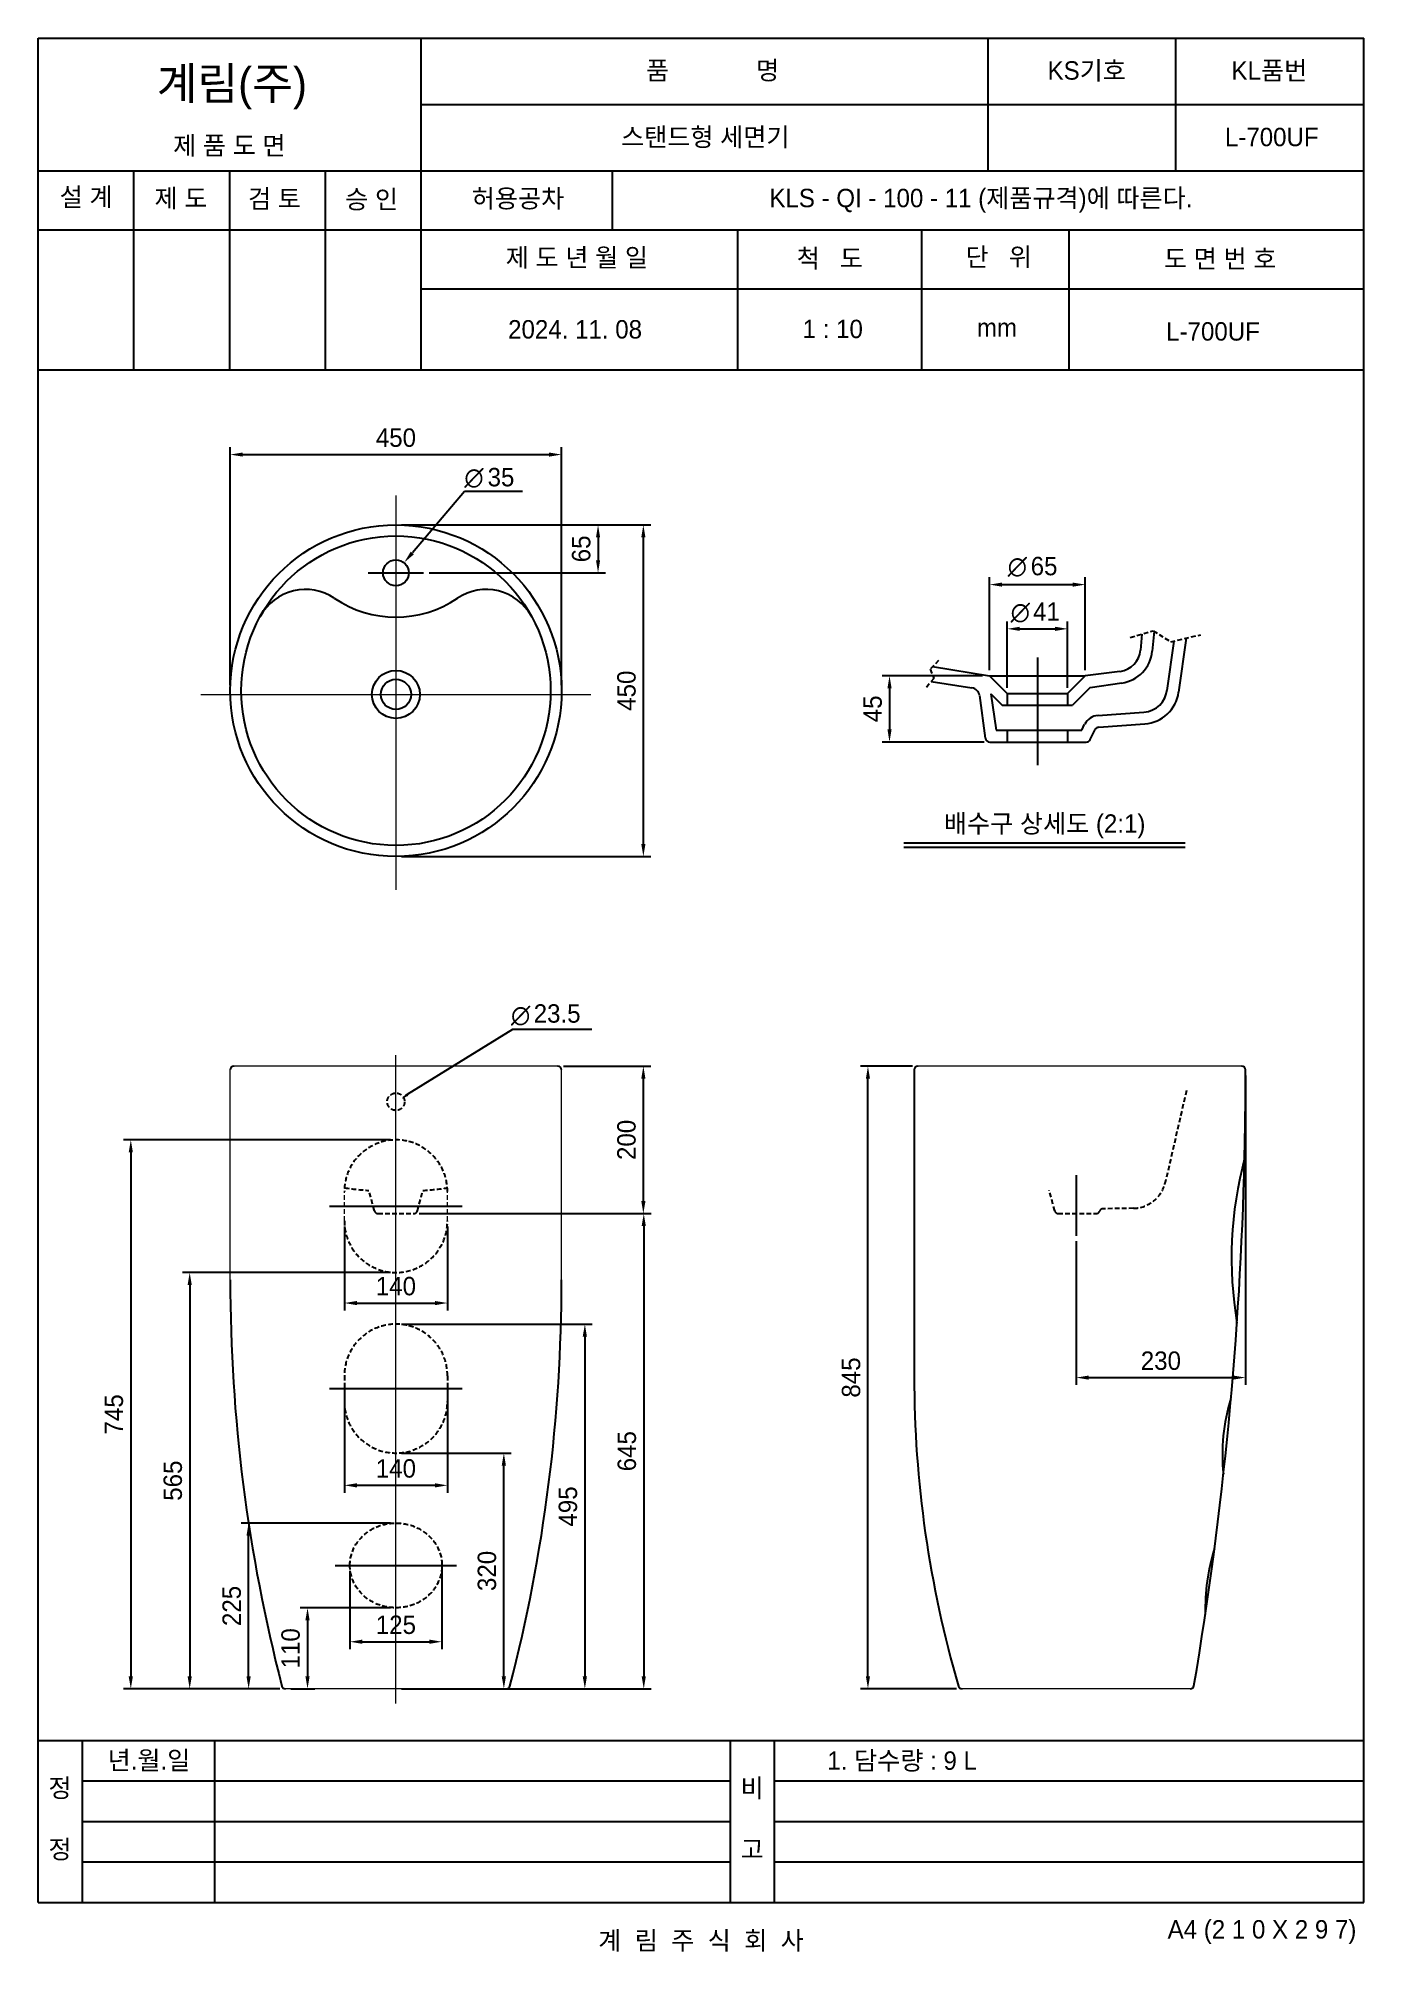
# Model space of a CAD drawing. Header units: millimetres. Extents: x 0 to 1800, y -67 to 2530.
import ezdxf
from ezdxf.enums import TextEntityAlignment as Align
from ezdxf.lldxf.tags import DXFTag

# ---------------------------------------------------------------- set-up
doc = ezdxf.new("R2010")
doc.units = ezdxf.units.MM
doc.linetypes.add('DASHED2', pattern=[9.525, 6.35, -3.175])
for name, color, linetype in [('TEXT', 7, 'Continuous'), ('내부선 및 부속', 4, 'Continuous'), ('도각라인', 255, 'Continuous'), ('외형선', 3, 'Continuous'), ('점선', 6, 'DASHED2'), ('중심선', 1, 'DASHED'), ('치수선', 7, 'Continuous')]:
    doc.layers.add(name, color=color, linetype=linetype)
doc.styles.add('____', font='')
doc.styles.add('맑은고딕_치수', font='malgun.ttf', dxfattribs={"height": 25})
doc.styles.add('타이틀', font='H2GTRM.TTF', dxfattribs={"height": 25})
doc.styles.get('____').set_extended_font_data('굴림')
tags = doc.linetypes.add('DASHDOT', pattern=[70, 31, -13, 13, -13]).pattern_tags.tags
tags[10:11] = [DXFTag(74, 4), DXFTag(75, 0), DXFTag(340, '0'), DXFTag(46, 0.0), DXFTag(50, 0.0), DXFTag(44, 0.0), DXFTag(45, 0.0)]
tags[8:9] = [DXFTag(74, 4), DXFTag(75, 0), DXFTag(340, '0'), DXFTag(46, 0.0), DXFTag(50, 0.0), DXFTag(44, 0.0), DXFTag(45, 0.0)]
tags[6:7] = [DXFTag(74, 4), DXFTag(75, 0), DXFTag(340, '0'), DXFTag(46, 0.0), DXFTag(50, 0.0), DXFTag(44, 0.0), DXFTag(45, 0.0)]
tags[4:5] = [DXFTag(74, 4), DXFTag(75, 0), DXFTag(340, '0'), DXFTag(46, 0.0), DXFTag(50, 0.0), DXFTag(44, 0.0), DXFTag(45, 0.0)]
tags = doc.linetypes.add('DASHED', pattern=[25.72, 12.86, -12.86]).pattern_tags.tags
tags[6:7] = [DXFTag(74, 4), DXFTag(75, 0), DXFTag(340, '0'), DXFTag(46, 0.0), DXFTag(50, 0.0), DXFTag(44, 0.0), DXFTag(45, 0.0)]
tags[4:5] = [DXFTag(74, 4), DXFTag(75, 0), DXFTag(340, '0'), DXFTag(46, 0.0), DXFTag(50, 0.0), DXFTag(44, 0.0), DXFTag(45, 0.0)]
doc.dimstyles.new('MSADIM', dxfattribs={"dimtxt": 33, "dimasz": 17, "dimexe": 10, "dimexo": 7.5, "dimgap": 10, "dimtad": 0, "dimtih": 1, "dimtoh": 1, "dimdec": 0, "dimzin": 1, "dimdsep": 46, "dimtxsty": '____', "dimcen": 11.25, "dimadec": 0, "dimazin": 0, "dimtfac": 1, "dimtdec": 0, "dimtix": 1, "dimtmove": 0, "dimatfit": 3, "dimfxl": 0, "dimtolj": 1, "dimtzin": 1, "dimarcsym": 0})

# ---------------------------------------------------------------- blocks, each defined once
blk = doc.blocks.new('*D1')
at = {"layer": '치수선', "color": 0, "lineweight": -2}
for p, q in [((1282.4, 1664.9), (1146, 1664.9)), ((1156, 1647.9), (1156, 1591.9)), ((1284.6, 1574.9), (1146, 1574.9))]:
    blk.add_line(p, q, dxfattribs=at)
at = {"layer": '치수선', "color": 0}
for points in [[(1153.2, 1647.9), (1158.8, 1647.9), (1156, 1664.9)], [(1153.2, 1591.9), (1158.8, 1591.9), (1156, 1574.9)]]:
    blk.add_solid(points, dxfattribs=at)
at = {"layer": '치수선', "color": 0, "insert": (1133.2, 1619.9), "char_height": 25, "attachment_point": 5, "rotation": 90, "style": '____'}
blk.add_mtext('\\A1;45', dxfattribs=at)
blk = doc.blocks.new('*D26')
at = {"layer": '치수선', "color": 0, "lineweight": -2}
for p, q in [((1639.5, 1122.4), (1639.5, 702.3)), ((1409.5, 897.4), (1409.5, 702.3)), ((1426.5, 712.3), (1622.5, 712.3))]:
    blk.add_line(p, q, dxfattribs=at)
at = {"layer": '치수선', "color": 0}
for points in [[(1426.5, 715.1), (1426.5, 709.5), (1409.5, 712.3)], [(1622.5, 715.1), (1622.5, 709.5), (1639.5, 712.3)]]:
    blk.add_solid(points, dxfattribs=at)
at = {"layer": '치수선', "color": 0, "insert": (1524.5, 735.1), "char_height": 25, "attachment_point": 5, "style": '____'}
blk.add_mtext('\\A1;230', dxfattribs=at)
blk = doc.blocks.new('*D27')
at = {"layer": '치수선', "color": 0, "lineweight": -2}
for p, q in [((260.7, 1652), (260.7, 1975)), ((710.7, 1652), (710.7, 1975)), ((277.7, 1965), (693.7, 1965))]:
    blk.add_line(p, q, dxfattribs=at)
at = {"layer": '치수선', "color": 0}
for points in [[(277.7, 1967.8), (277.7, 1962.2), (260.7, 1965)], [(693.7, 1967.8), (693.7, 1962.2), (710.7, 1965)]]:
    blk.add_solid(points, dxfattribs=at)
at = {"layer": '치수선', "color": 0, "insert": (485.7, 1987.8), "char_height": 25, "attachment_point": 5, "style": '____'}
blk.add_mtext('\\A1;450', dxfattribs=at)
blk = doc.blocks.new('*D28')
at = {"layer": '치수선', "color": 0, "lineweight": -2}
for p, q in [((493.2, 1869.5), (831.7, 1869.5)), ((821.7, 1436.5), (821.7, 1852.5)), ((493.2, 1419.5), (831.7, 1419.5))]:
    blk.add_line(p, q, dxfattribs=at)
at = {"layer": '치수선', "color": 0}
for points in [[(818.9, 1852.5), (824.6, 1852.5), (821.7, 1869.5)], [(818.9, 1436.5), (824.6, 1436.5), (821.7, 1419.5)]]:
    blk.add_solid(points, dxfattribs=at)
at = {"layer": '치수선', "color": 0, "insert": (798.9, 1644.5), "char_height": 25, "attachment_point": 5, "rotation": 90, "style": '____'}
blk.add_mtext('\\A1;450', dxfattribs=at)
blk = doc.blocks.new('*D29')
at = {"layer": '치수선', "color": 0, "lineweight": -2}
for p, q in [((493.2, 1869.5), (770.2, 1869.5)), ((760.2, 1852.5), (760.2, 1821.5)), ((530.7, 1804.5), (770.2, 1804.5))]:
    blk.add_line(p, q, dxfattribs=at)
at = {"layer": '치수선', "color": 0}
for points in [[(757.4, 1852.5), (763, 1852.5), (760.2, 1869.5)], [(757.4, 1821.5), (763, 1821.5), (760.2, 1804.5)]]:
    blk.add_solid(points, dxfattribs=at)
at = {"layer": '치수선', "color": 0, "insert": (737.4, 1837), "char_height": 25, "attachment_point": 5, "rotation": 90, "style": '____'}
blk.add_mtext('\\A1;65', dxfattribs=at)
blk = doc.blocks.new('*D23')
at = {"layer": '치수선', "color": 0, "lineweight": -2}
for p, q in [((713.2, 1134.9), (831.7, 1134.9)), ((821.7, 951.9), (821.7, 1117.9)), ((517.5, 934.9), (831.7, 934.9))]:
    blk.add_line(p, q, dxfattribs=at)
at = {"layer": '치수선', "color": 0}
for points in [[(818.9, 1117.9), (824.6, 1117.9), (821.7, 1134.9)], [(818.9, 951.9), (824.6, 951.9), (821.7, 934.9)]]:
    blk.add_solid(points, dxfattribs=at)
at = {"layer": '치수선', "color": 0, "insert": (798.9, 1034.9), "char_height": 25, "attachment_point": 5, "rotation": 90, "style": '____'}
blk.add_mtext('\\A1;200', dxfattribs=at)
blk = doc.blocks.new('*D24')
at = {"layer": '치수선', "color": 0, "lineweight": -2}
for p, q in [((517.5, 934.9), (832.3, 934.9)), ((822.3, 917.9), (822.3, 306.9)), ((643.2, 289.9), (832.3, 289.9))]:
    blk.add_line(p, q, dxfattribs=at)
at = {"layer": '치수선', "color": 0}
for points in [[(819.4, 917.9), (825.1, 917.9), (822.3, 934.9)], [(819.4, 306.9), (825.1, 306.9), (822.3, 289.9)]]:
    blk.add_solid(points, dxfattribs=at)
at = {"layer": '치수선', "color": 0, "insert": (799.4, 612.4), "char_height": 25, "attachment_point": 5, "rotation": 90, "style": '____'}
blk.add_mtext('\\A1;645', dxfattribs=at)
blk = doc.blocks.new('*D25')
at = {"layer": '치수선', "color": 0, "lineweight": -2}
for p, q in [((1187, 1134.9), (1116.7, 1134.9)), ((1126.7, 306.9), (1126.7, 1117.9)), ((1247, 289.9), (1116.7, 289.9))]:
    blk.add_line(p, q, dxfattribs=at)
at = {"layer": '치수선', "color": 0}
for points in [[(1123.9, 1117.9), (1129.5, 1117.9), (1126.7, 1134.9)], [(1123.9, 306.9), (1129.5, 306.9), (1126.7, 289.9)]]:
    blk.add_solid(points, dxfattribs=at)
at = {"layer": '치수선', "color": 0, "insert": (1103.9, 712.4), "char_height": 25, "attachment_point": 5, "rotation": 90, "style": '____'}
blk.add_mtext('\\A1;845', dxfattribs=at)
blk = doc.blocks.new('*D31')
at = {"layer": '치수선', "color": 0, "lineweight": -2}
for p, q in [((478.2, 399.9), (355.7, 399.9)), ((365.7, 382.9), (365.7, 306.9)), ((343.2, 289.9), (375.7, 289.9))]:
    blk.add_line(p, q, dxfattribs=at)
at = {"layer": '치수선', "color": 0}
for points in [[(362.8, 382.9), (368.5, 382.9), (365.7, 399.9)], [(362.8, 306.9), (368.5, 306.9), (365.7, 289.9)]]:
    blk.add_solid(points, dxfattribs=at)
at = {"layer": '치수선', "color": 0, "insert": (342.8, 344.9), "char_height": 25, "attachment_point": 5, "rotation": 90, "style": '____'}
blk.add_mtext('\\A1;110', dxfattribs=at)
blk = doc.blocks.new('*D18')
at = {"layer": '치수선', "color": 0, "lineweight": -2}
for p, q in [((478.2, 514.9), (275.7, 514.9)), ((285.7, 306.9), (285.7, 497.9)), ((328.2, 289.9), (275.7, 289.9))]:
    blk.add_line(p, q, dxfattribs=at)
at = {"layer": '치수선', "color": 0}
for points in [[(282.8, 497.9), (288.5, 497.9), (285.7, 514.9)], [(282.8, 306.9), (288.5, 306.9), (285.7, 289.9)]]:
    blk.add_solid(points, dxfattribs=at)
at = {"layer": '치수선', "color": 0, "insert": (262.8, 402.4), "char_height": 25, "attachment_point": 5, "rotation": 90, "style": '____'}
blk.add_mtext('\\A1;225', dxfattribs=at)
blk = doc.blocks.new('*D19')
at = {"layer": '치수선', "color": 0, "lineweight": -2}
for p, q in [((493.2, 609.9), (642.3, 609.9)), ((632.3, 306.9), (632.3, 592.9)), ((493.2, 289.9), (642.3, 289.9))]:
    blk.add_line(p, q, dxfattribs=at)
at = {"layer": '치수선', "color": 0}
for points in [[(629.4, 592.9), (635.1, 592.9), (632.3, 609.9)], [(629.4, 306.9), (635.1, 306.9), (632.3, 289.9)]]:
    blk.add_solid(points, dxfattribs=at)
at = {"layer": '치수선', "color": 0, "insert": (609.4, 449.9), "char_height": 25, "attachment_point": 5, "rotation": 90, "style": '____'}
blk.add_mtext('\\A1;320', dxfattribs=at)
blk = doc.blocks.new('*D20')
at = {"layer": '치수선', "color": 0, "lineweight": -2}
for p, q in [((493.2, 784.9), (752.3, 784.9)), ((742.3, 767.9), (742.3, 306.9)), ((493.2, 289.9), (752.3, 289.9))]:
    blk.add_line(p, q, dxfattribs=at)
at = {"layer": '치수선', "color": 0}
for points in [[(739.4, 767.9), (745.1, 767.9), (742.3, 784.9)], [(739.4, 306.9), (745.1, 306.9), (742.3, 289.9)]]:
    blk.add_solid(points, dxfattribs=at)
at = {"layer": '치수선', "color": 0, "insert": (719.4, 537.4), "char_height": 25, "attachment_point": 5, "rotation": 90, "style": '____'}
blk.add_mtext('\\A1;495', dxfattribs=at)
blk = doc.blocks.new('*D21')
at = {"layer": '치수선', "color": 0, "lineweight": -2}
for p, q in [((478.2, 854.9), (195.7, 854.9)), ((205.7, 837.9), (205.7, 306.9)), ((328.2, 289.9), (195.7, 289.9))]:
    blk.add_line(p, q, dxfattribs=at)
at = {"layer": '치수선', "color": 0}
for points in [[(202.8, 837.9), (208.5, 837.9), (205.7, 854.9)], [(202.8, 306.9), (208.5, 306.9), (205.7, 289.9)]]:
    blk.add_solid(points, dxfattribs=at)
at = {"layer": '치수선', "color": 0, "insert": (182.8, 572.4), "char_height": 25, "attachment_point": 5, "rotation": 90, "style": '____'}
blk.add_mtext('\\A1;565', dxfattribs=at)
blk = doc.blocks.new('*D22')
at = {"layer": '치수선', "color": 0, "lineweight": -2}
for p, q in [((478.2, 1034.9), (115.7, 1034.9)), ((125.7, 1017.9), (125.7, 306.9)), ((328.2, 289.9), (115.7, 289.9))]:
    blk.add_line(p, q, dxfattribs=at)
at = {"layer": '치수선', "color": 0}
for points in [[(122.8, 1017.9), (128.5, 1017.9), (125.7, 1034.9)], [(122.8, 306.9), (128.5, 306.9), (125.7, 289.9)]]:
    blk.add_solid(points, dxfattribs=at)
at = {"layer": '치수선', "color": 0, "insert": (102.8, 662.4), "char_height": 25, "attachment_point": 5, "rotation": 90, "style": '____'}
blk.add_mtext('\\A1;745', dxfattribs=at)
blk = doc.blocks.new('*D30')
at = {"layer": '치수선', "color": 0, "lineweight": -2}
for p, q in [((415.7, 689.9), (415.7, 556.1)), ((555.7, 689.9), (555.7, 556.1)), ((432.7, 566.1), (538.7, 566.1))]:
    blk.add_line(p, q, dxfattribs=at)
at = {"layer": '치수선', "color": 0}
for points in [[(432.7, 568.9), (432.7, 563.2), (415.7, 566.1)], [(538.7, 568.9), (538.7, 563.2), (555.7, 566.1)]]:
    blk.add_solid(points, dxfattribs=at)
at = {"layer": '치수선', "color": 0, "insert": (485.7, 588.9), "char_height": 25, "attachment_point": 5, "style": '____'}
blk.add_mtext('\\A1;140', dxfattribs=at)
blk = doc.blocks.new('*D32')
at = {"layer": '치수선', "color": 0, "lineweight": -2}
for p, q in [((423.2, 449.9), (423.2, 343.8)), ((548.2, 449.9), (548.2, 343.8)), ((440.2, 353.8), (531.2, 353.8))]:
    blk.add_line(p, q, dxfattribs=at)
at = {"layer": '치수선', "color": 0}
for points in [[(440.2, 356.7), (440.2, 351), (423.2, 353.8)], [(531.2, 356.7), (531.2, 351), (548.2, 353.8)]]:
    blk.add_solid(points, dxfattribs=at)
at = {"layer": '치수선', "color": 0, "insert": (485.7, 376.7), "char_height": 25, "attachment_point": 5, "style": '____'}
blk.add_mtext('\\A1;125', dxfattribs=at)
blk = doc.blocks.new('*D33')
at = {"layer": '치수선', "color": 0, "lineweight": -2}
for p, q in [((415.7, 917.4), (415.7, 803.5)), ((555.7, 917.4), (555.7, 803.5)), ((432.7, 813.5), (538.7, 813.5))]:
    blk.add_line(p, q, dxfattribs=at)
at = {"layer": '치수선', "color": 0}
for points in [[(432.7, 816.3), (432.7, 810.6), (415.7, 813.5)], [(538.7, 816.3), (538.7, 810.6), (555.7, 813.5)]]:
    blk.add_solid(points, dxfattribs=at)
at = {"layer": '치수선', "color": 0, "insert": (485.7, 836.3), "char_height": 25, "attachment_point": 5, "style": '____'}
blk.add_mtext('\\A1;140', dxfattribs=at)

msp = doc.modelspace()

# ---------------------------------------------------------------- linework, layer by layer
at = {"layer": '내부선 및 부속'}
for centre, radius in [((485.7, 1644.5), 210), ((485.7, 1639.5), 32.5), ((485.7, 1639.5), 20.5)]:
    msp.add_circle(centre, radius, dxfattribs=at)
at = {"layer": '내부선 및 부속', "linetype": 'Continuous'}
msp.add_circle((485.7, 1804.5), 17.5, dxfattribs=at)
at = {"layer": '내부선 및 부속'}
for centre, radius, start, end in [((363, 1711.9), 70, 56.0987, 151.2213), ((485.7, 1894.5), 150, 236.0987, 303.9013), ((608.4, 1711.9), 70, 28.7787, 123.9013), ((2153, 874.2), 532.5, 165.2326, 189.4918), ((1858, 608.3), 250, 162.4202, 186.2008), ((1859.7, 398), 275, 162.5869, 181.4856)]:
    msp.add_arc(centre, radius, start, end, dxfattribs=at)
at = {"layer": '도각라인', "color": 7}
for p, q in [((0, 0), (0, 2530)), ((0, 2530), (1800, 2530)), ((520, 2080), (520, 2530)), ((1290, 2350), (1290, 2530)), ((1545, 2350), (1545, 2530)), ((1800, 0), (1800, 2530)), ((520, 2440), (1800, 2440)), ((0, 2350), (1800, 2350)), ((130, 2080), (130, 2350)), ((260, 2080), (260, 2350)), ((390, 2080), (390, 2350)), ((780, 2270), (780, 2350)), ((0, 2270), (1800, 2270)), ((950, 2080), (950, 2270)), ((1200, 2080), (1200, 2270)), ((1400, 2080), (1400, 2270)), ((520, 2190), (1800, 2190)), ((0, 2080), (1800, 2080)), ((0, 220), (1800, 220)), ((60, 0), (60, 220)), ((240, 0), (240, 220)), ((940, 0), (940, 220)), ((1000, 0), (1000, 220)), ((60, 165), (940, 165)), ((1000, 165), (1800, 165)), ((60, 110), (940, 110)), ((1000, 110), (1800, 110)), ((60, 55), (940, 55)), ((1000, 55), (1800, 55)), ((0, 0), (1800, 0))]:
    msp.add_line(p, q, dxfattribs=at)
at = {"layer": '외형선', "linetype": 'Continuous'}
for p, q in [((1498.8, 1721.4), (1496.8, 1699.6)), ((1515.2, 1725.2), (1512.7, 1698.2)), ((1559, 1715.9), (1548.6, 1642.4)), ((1542.3, 1711.9), (1532.7, 1644.7)), ((1214.4, 1677.2), (1291.9, 1664.9)), ((1291.9, 1664.9), (1315.9, 1640.9)), ((1291.9, 1664.9), (1421.9, 1664.9)), ((1421.9, 1664.9), (1397.9, 1640.9)), ((1468.9, 1670.8), (1421.9, 1664.9)), ((1212.7, 1657.2), (1268, 1648.4)), ((1278, 1638.2), (1286.1, 1580)), ((1293.8, 1640.3), (1309.2, 1624.9)), ((1293.8, 1640.3), (1300.8, 1590.9)), ((1315.9, 1640.9), (1315.9, 1624.9)), ((1315.9, 1640.9), (1397.9, 1640.9)), ((1397.9, 1640.9), (1397.9, 1624.9)), ((1428.6, 1648.9), (1404.5, 1624.9)), ((1428.6, 1648.9), (1471.6, 1655)), ((1309.2, 1624.9), (1404.5, 1624.9)), ((1439.1, 1611.1), (1501.5, 1615.5)), ((1300.8, 1590.9), (1417, 1590.9)), ((1315.9, 1590.9), (1315.9, 1574.9)), ((1397.9, 1590.9), (1397.9, 1574.9)), ((1417, 1590.9), (1421, 1599)), ((1428.5, 1578.2), (1435.3, 1591.8)), ((1440.3, 1595.1), (1502.6, 1599.6)), ((1292.1, 1574.9), (1423.2, 1574.9)), ((1175.4, 1438.1), (1557.5, 1438.1)), ((1175.4, 1432.1), (1557.5, 1432.1))]:
    msp.add_line(p, q, dxfattribs=at)
at = {"layer": '외형선', "lineweight": 18}
for p, q in [((260.7, 844.9), (260.7, 1129.9)), ((710.7, 844.9), (710.7, 1129.9))]:
    msp.add_line(p, q, dxfattribs=at)
at = {"layer": '외형선', "linetype": 'Continuous', "lineweight": 18}
for p, q in [((705.7, 1134.9), (265.7, 1134.9)), ((1634.5, 1134.9), (1194.5, 1134.9)), ((635.7, 289.9), (335.7, 289.9)), ((1564.5, 289.9), (1254.5, 289.9))]:
    msp.add_line(p, q, dxfattribs=at)
at = {"layer": '외형선'}
msp.add_line((1189.5, 1129.9), (1189.5, 714.2), dxfattribs=at)
msp.add_circle((485.7, 1644.5), 225, dxfattribs=at)
at = {"layer": '외형선', "linetype": 'Continuous'}
for centre, radius, start, end in [((1464.9, 1702.5), 32, 278.0283, 354.7811), ((1464.9, 1702.5), 48, 278.0283, 354.7811), ((1266.1, 1636.6), 12, 7.9956, 80.9724), ((1499.1, 1649.4), 34, 274.0856, 354.7548), ((1499.1, 1649.4), 50, 274.0856, 351.942), ((1440.7, 1589.1), 22, 94.0856, 153.4349), ((1440.7, 1589.1), 6, 94.0856, 153.4349), ((1292.1, 1580.9), 6, 187.9956, 270), ((1423.2, 1580.9), 6, 270, 333.4349)]:
    msp.add_arc(centre, radius, start, end, dxfattribs=at)
at = {"layer": '외형선'}
for centre, radius, start, end in [((265.7, 1129.9), 5, 90, 180), ((705.7, 1129.9), 5, 0, 90), ((1194.5, 1129.9), 5, 90, 180), ((1634.5, 1129.9), 5, 0, 90), ((-3355.1, 1128.2), 4994.6, 358.6441, 0.0205), ((-3360.5, 1128.3), 5000, 350.3965, 358.6445), ((2460.7, 844.9), 2200, 180, 194.5088), ((-1489.3, 844.9), 2200, 345.4912, 0), ((2689.5, 714.2), 1500, 180, 196.2876), ((335.7, 294.9), 5, 194.5088, 270), ((635.7, 294.9), 5, 270, 345.4912), ((1254.5, 294.9), 5, 196.2876, 270), ((1564.5, 294.9), 5, 270, 350.3965)]:
    msp.add_arc(centre, radius, start, end, dxfattribs=at)
at = {"layer": '점선'}
for p, q in [((1482.9, 1716.6), (1513.9, 1726)), ((1513.9, 1726), (1537.9, 1710.9)), ((1537.9, 1710.9), (1578.6, 1720.5)), ((1222.7, 1685.6), (1211.2, 1673.9)), ((1211.2, 1673.9), (1216.1, 1661.3)), ((1216.1, 1661.3), (1205.6, 1648.5)), ((1559.2, 1101.8), (1530.5, 977)), ((456.6, 938.6), (449.1, 966.3)), ((514.8, 938.6), (522.3, 966.3)), ((1380.4, 938.6), (1372.7, 966.9)), ((461.4, 934.9), (510, 934.9)), ((1385.2, 934.9), (1436.6, 934.9)), ((1487.4, 942.1), (1445.8, 941.4)), ((415.7, 714.9), (415.7, 679.9)), ((555.7, 714.9), (555.7, 679.9))]:
    msp.add_line(p, q, dxfattribs=at)
at = {"layer": '점선', "lineweight": 18}
for p, q in [((415.7, 924.9), (415.7, 964.9)), ((555.7, 924.9), (555.7, 964.9))]:
    msp.add_line(p, q, dxfattribs=at)
at = {"layer": '점선'}
msp.add_circle((485.7, 1086.7), 11.8, dxfattribs=at)
for centre, radius, start, end in [((485.7, 964.9), 70, 0, 180), ((485.7, 1464.9), 500, 261.972, 265.8009), ((485.7, 1464.9), 500, 274.1991, 278.028), ((1486.6, 987.1), 45, 270.9881, 347.0443), ((461.4, 939.9), 5, 195.1922, 270), ((510, 939.9), 5, 270, 344.8078), ((1385.2, 939.9), 5, 195.1922, 270), ((1436.6, 939.9), 5, 270, 339.0552), ((1445.9, 936.4), 5, 90.9881, 159.0552), ((485.7, 924.9), 70, 180, 0), ((485.7, 714.9), 70, 0, 180), ((485.7, 679.9), 70, 180, 0)]:
    msp.add_arc(centre, radius, start, end, dxfattribs=at)
msp.add_ellipse((485.7, 457.4), major_axis=(-62.5, 0), ratio=0.92, dxfattribs=at)
at = {"layer": '중심선', "lineweight": 18}
for p, q in [((485.7, 1909.5), (485.7, 1374.5)), ((220.7, 1639.5), (750.6, 1639.5)), ((485.7, 269.9), (485.7, 1149.9))]:
    msp.add_line(p, q, dxfattribs=at)
at = {"layer": '중심선', "linetype": 'DASHDOT'}
for p, q in [((448.2, 1804.5), (523.2, 1804.5)), ((1356.9, 1689.4), (1356.9, 1543.7)), ((1409.5, 987.1), (1409.5, 904.9))]:
    msp.add_line(p, q, dxfattribs=at)
at = {"layer": '중심선'}
for p, q in [((395.7, 944.9), (575.7, 944.9)), ((395.7, 697.4), (575.7, 697.4)), ((403.2, 457.4), (568.2, 457.4))]:
    msp.add_line(p, q, dxfattribs=at)
at = {"layer": '치수선'}
for p, q in [((578.9, 1915.1), (508, 1831.5)), ((657.6, 1915.1), (578.9, 1915.1)), ((1291.9, 1672.4), (1291.9, 1798.5)), ((1421.9, 1672.4), (1421.9, 1798.5)), ((1308.9, 1788.5), (1404.9, 1788.5)), ((1315.9, 1648.4), (1315.9, 1738.5)), ((1332.9, 1728.5), (1380.9, 1728.5)), ((1397.9, 1648.4), (1397.9, 1738.5)), ((644.2, 1184.6), (501.1, 1096.4)), ((751.9, 1184.6), (644.2, 1184.6))]:
    msp.add_line(p, q, dxfattribs=at)
for points in [[(505.8, 1833.3), (510.1, 1829.6), (497, 1818.5)], [(1308.9, 1791.3), (1308.9, 1785.7), (1291.9, 1788.5)], [(1404.9, 1791.3), (1404.9, 1785.7), (1421.9, 1788.5)], [(1332.9, 1731.3), (1332.9, 1725.7), (1315.9, 1728.5)], [(1380.9, 1731.3), (1380.9, 1725.7), (1397.9, 1728.5)], [(499.9, 1098.1), (502.4, 1094.7), (493.4, 1090.5)]]:
    msp.add_solid(points, dxfattribs=at)

# ---------------------------------------------------------------- texts
at = {"layer": 'TEXT', "style": '타이틀'}
msp.add_text('계림(주)', height=44, dxfattribs=at).set_placement((161, 2446.7))
for s, p in [('품             명', (915.7, 2486.4)), ('KS기호', (1423.8, 2486.3)), ('KL품번', (1671.8, 2486.1)), ('제 품 도 면', (259.5, 2384.4)), ('스탠드형 세면기', (905.8, 2396)), ('L-700UF', (1675.1, 2396)), ('설 계', (65, 2314.6)), ('제 도', (193.8, 2312.9)), ('검 토', (320.8, 2312.3)), ('승 인', (452.7, 2311.4)), ('허용공차', (651.5, 2312.6)), ('KLS - QI - 100 - 11 (제품규격)에 따른다.', (1280.1, 2313.2)), ('제 도 년 월 일', (731.4, 2232.5)), ('척   도', (1075, 2231.3)), ('단   위', (1304.3, 2233.3)), ('도 면 번 호', (1605, 2230.8)), ('2024. 11. 08', (729, 2135)), ('1 : 10', (1078.9, 2135.5)), ('mm', (1301.9, 2137.3)), ('L-700UF', (1595.3, 2132.2)), ('배수구 상세도 (2:1)', (1366.7, 1464.2)), ('년.월.일', (150.3, 192.9)), ('1. 담수량 : 9 L', (1173.1, 192.5)), ('정', (29.6, 155.3)), ('비', (969.5, 155.3)), ('정', (29.6, 72.1)), ('고', (969.5, 72.1)), ('계  림  주  식  회  사', (900, -51.7))]:
    msp.add_text(s, height=25, dxfattribs=at).set_placement(p, align=Align.MIDDLE_CENTER)
msp.add_text('A4 (2 1 0 X 2 9 7)', height=25, dxfattribs=at).set_placement((1790, -36.5), align=Align.MIDDLE_RIGHT)
at = {"layer": '치수선'}
for s, style, p in [('∅', '맑은고딕_치수', (578.6, 1921.4)), ('35', '____', (610.2, 1921.9)), ('∅', '맑은고딕_치수', (1316.5, 1800.7)), ('65', '____', (1347.7, 1801.2)), ('∅', '맑은고딕_치수', (1320.5, 1738.5)), ('41', '____', (1351, 1739.4)), ('∅', '맑은고딕_치수', (642, 1191.6)), ('23.5', '____', (672.8, 1194))]:
    msp.add_text(s, height=25, dxfattribs=dict(at, style=style)).set_placement(p)

# ---------------------------------------------------------------- dimensions: what is measured, and where the dimension line sits
for base, p1, p2, picture, middle in [((710.7, 1965), (260.7, 1644.5), (710.7, 1644.5), '*D27', (485.7, 1987.8)), ((1639.5, 712.3), (1409.5, 904.9), (1639.5, 1129.9), '*D26', (1524.5, 735.1)), ((555.7, 813.5), (415.7, 924.9), (555.7, 924.9), '*D33', (485.7, 836.3)), ((555.7, 566.1), (415.7, 697.4), (555.7, 697.4), '*D30', (485.7, 588.9)), ((548.2, 353.8), (423.2, 457.4), (548.2, 457.4), '*D32', (485.7, 376.7))]:
    dim = msp.add_linear_dim(base=base, p1=p1, p2=p2, dimstyle='MSADIM', override={"dimtxt": 25, "dimtad": 1, "dimtih": 0, "dimtoh": 0}, dxfattribs=at)
    dim.commit()
    dim.dimension.update_dxf_attribs({"geometry": picture, "text_midpoint": middle})
for base, p1, p2, picture, middle in [((821.7, 1869.5), (485.7, 1419.5), (485.7, 1869.5), '*D28', (798.9, 1644.5)), ((760.2, 1804.5), (485.7, 1869.5), (523.2, 1804.5), '*D29', (737.4, 1837)), ((821.7, 1134.9), (510, 934.9), (705.7, 1134.9), '*D23', (798.9, 1034.9)), ((1126.7, 1134.9), (1254.5, 289.9), (1194.5, 1134.9), '*D25', (1103.9, 712.4)), ((125.7, 289.9), (485.7, 1034.9), (335.7, 289.9), '*D22', (102.8, 662.4)), ((822.3, 289.9), (510, 934.9), (635.7, 289.9), '*D24', (799.4, 612.4)), ((205.7, 289.9), (485.7, 854.9), (335.7, 289.9), '*D21', (182.8, 572.4)), ((742.3, 289.9), (485.7, 784.9), (485.7, 289.9), '*D20', (719.4, 537.4)), ((632.3, 609.9), (485.7, 289.9), (485.7, 609.9), '*D19', (609.4, 449.9)), ((285.7, 514.9), (335.7, 289.9), (485.7, 514.9), '*D18', (262.8, 402.4)), ((365.7, 289.9), (485.7, 399.9), (335.7, 289.9), '*D31', (342.8, 344.9))]:
    dim = msp.add_linear_dim(base=base, p1=p1, p2=p2, angle=90, dimstyle='MSADIM', override={"dimtxt": 25, "dimtad": 1, "dimtih": 0, "dimtoh": 0}, dxfattribs=at)
    dim.commit()
    dim.dimension.update_dxf_attribs({"geometry": picture, "text_midpoint": middle})
dim = msp.add_linear_dim(base=(1156, 1574.9), p1=(1289.9, 1664.9), p2=(1292.1, 1574.9), angle=90, text='45', dimstyle='MSADIM', override={"dimtxt": 25, "dimtad": 1, "dimtih": 0, "dimtoh": 0}, dxfattribs=at)
dim.commit()
dim.dimension.update_dxf_attribs({"geometry": '*D1', "text_midpoint": (1133.2, 1619.9)})

doc.saveas('drawing.dxf')
